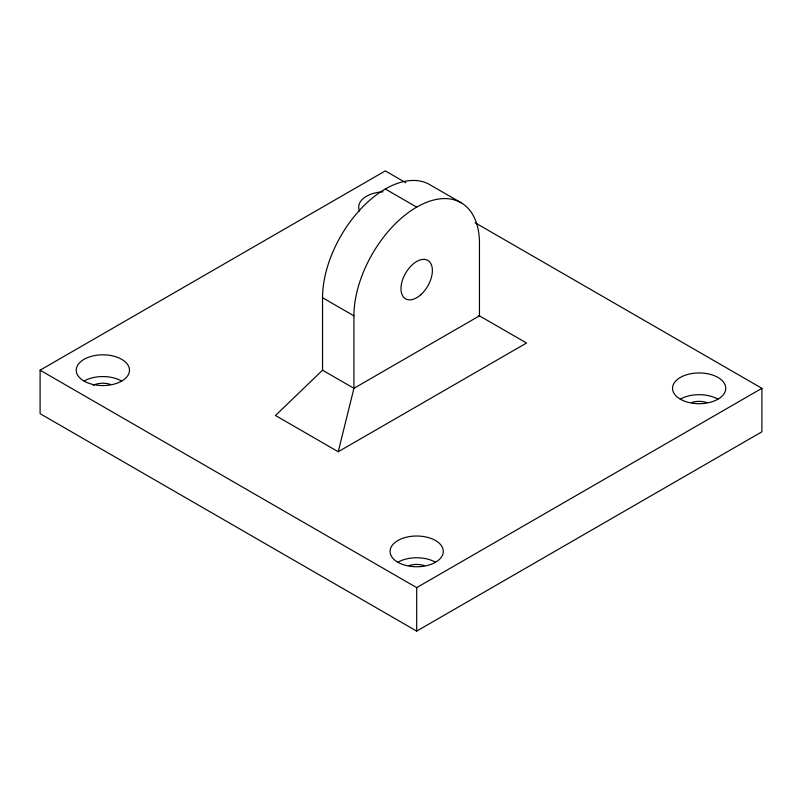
<?xml version="1.0" encoding="UTF-8"?>
<svg xmlns="http://www.w3.org/2000/svg" width="802" height="802" viewBox="0 0 802 802"><rect width="100%" height="100%" fill="white"/><g stroke="black" fill="none" stroke-linecap="round" stroke-linejoin="round"><path stroke-width="1.2" d="M461.07 202.736L429.692 184.61A88.761 51.248 -60 0 0 361.291 208.39A88.761 51.248 -60 0 0 322.544 297.722L322.544 370.193L275.467 415.496L338.233 451.737L353.923 388.318L353.923 315.838A88.761 51.248 -60 0 1 416.689 207.127L385.311 189.011M475.125 222.745L761.9 388.318L761.9 431.807L416.689 631.104L40.1 413.682L40.1 370.193L385.311 170.896L405.872 182.766M338.233 451.737L526.533 343.015L478.914 315.527M40.1 370.193L416.689 587.625L761.9 388.318M322.544 297.722L353.923 315.838M322.544 370.193L353.923 388.318L479.456 315.838L479.456 243.367A88.761 51.248 -60 0 0 416.689 207.127M416.689 587.625L416.689 631.104M397.862 562.252A26.626 15.378 0 0 0 442.413 555.365A26.626 15.378 0 0 0 409.802 536.538A26.626 15.378 0 0 0 397.862 562.252A26.626 15.378 0 0 1 435.516 562.252M680.307 399.185A26.626 15.378 0 0 0 724.858 392.298A26.626 15.378 0 0 0 692.246 373.471A26.626 15.378 0 0 0 680.307 399.185A26.626 15.378 0 0 1 717.96 399.185M359.587 211.106A26.626 15.378 0 0 1 382.995 191.818M93.162 385.271A15.088 8.712 0 0 1 110.405 384.399M409.15 565.58A15.088 8.712 0 0 1 424.238 565.58M691.595 402.514A15.088 8.712 0 0 1 706.682 402.514M84.04 381.07A26.626 15.378 0 0 1 121.693 381.07M89.553 383.516A26.626 15.378 0 0 0 129.493 370.193A26.626 15.378 0 0 0 89.553 356.88A26.626 15.378 0 0 0 89.553 383.516M420.749 294.765A22.195 12.812 -60 0 0 427.787 260.389A22.195 12.812 -60 0 0 401.531 283.667A22.195 12.812 -60 0 0 420.749 294.765"/></g></svg>
